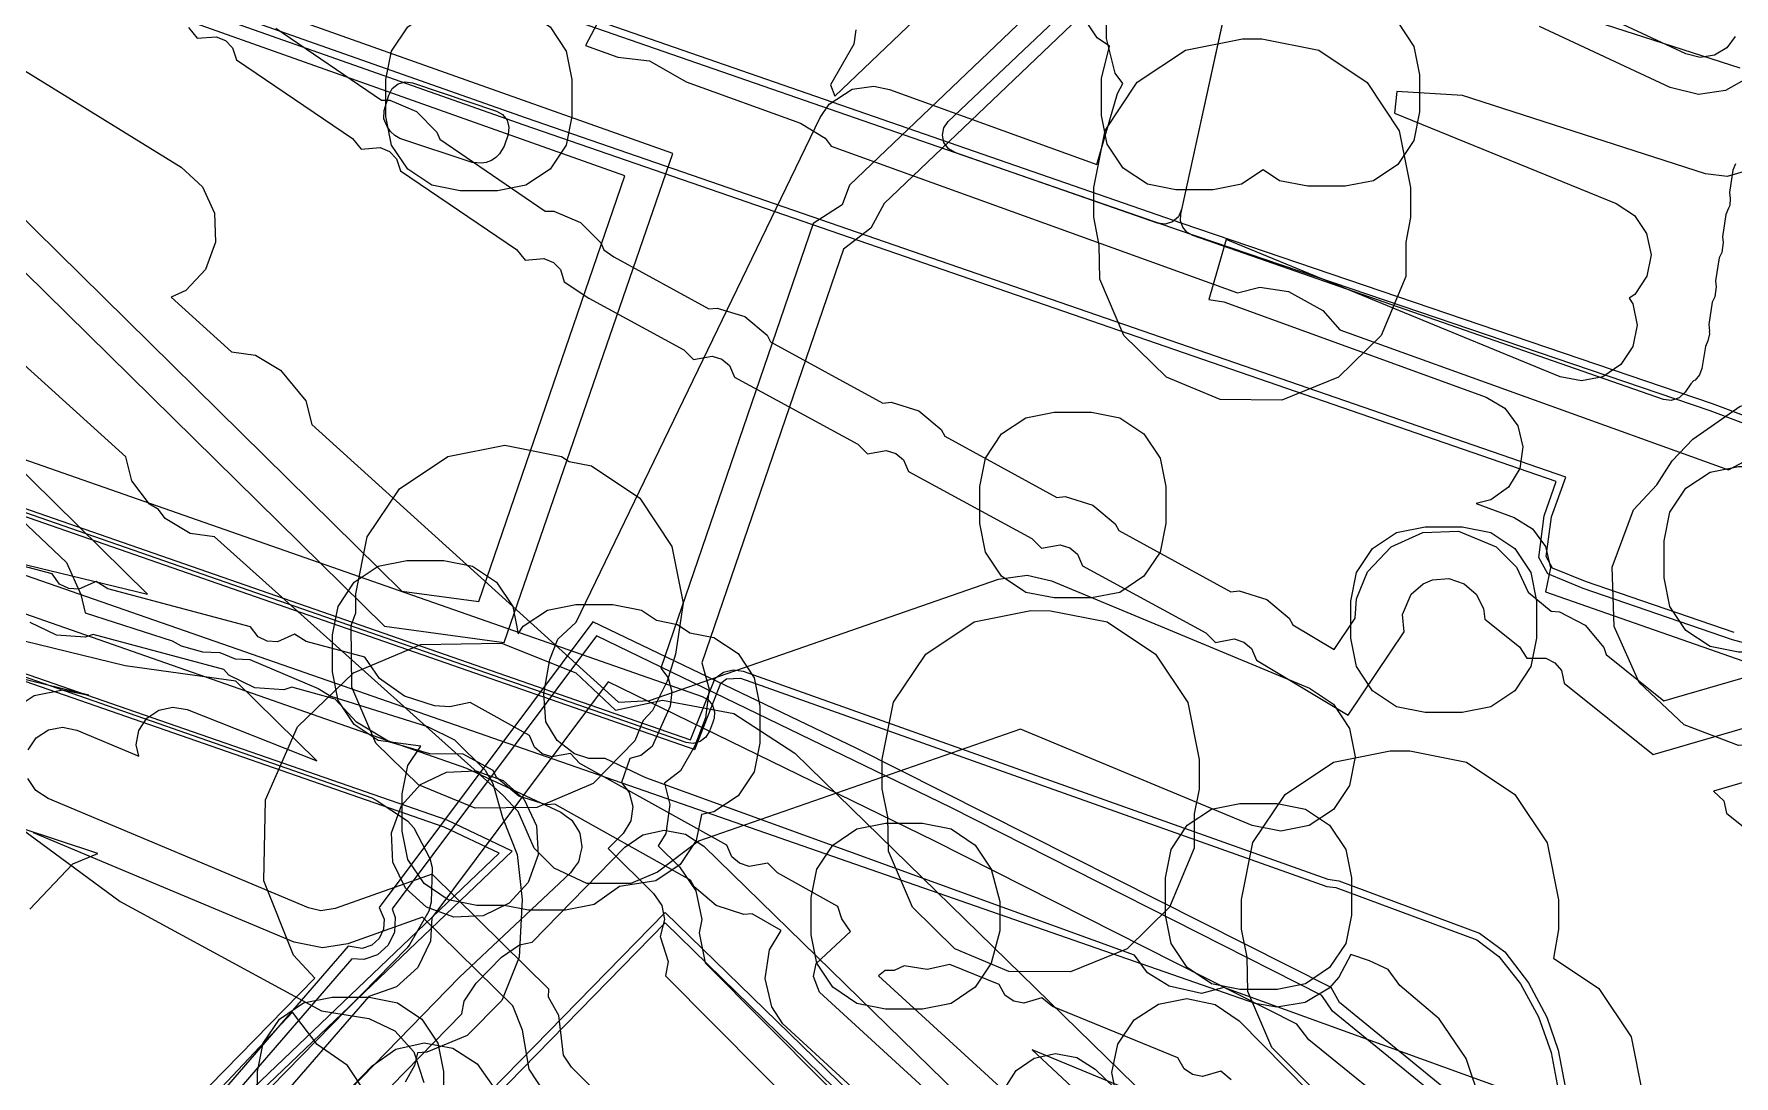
# Model space of a CAD drawing. Header units: metres. Extents: x -2677 to -840, y 169 to 1487.
# Drawn here: x -1662.9 to -1617.19, y 230.16 to 258.19 of the extents above; entities that cross this region are included whole.
import ezdxf

# ---------------------------------------------------------------- set-up
doc = ezdxf.new("R2010")
doc.units = ezdxf.units.M
doc.layers.add('AI_GREENING_EXCLUSIONS', color=1, linetype='Continuous')
doc.layers.add('AI_GREENING_LAWN', color=82, linetype='Continuous')

msp = doc.modelspace()

# ---------------------------------------------------------------- linework, layer by layer
at = {"layer": 'AI_GREENING_EXCLUSIONS'}
for points in [[(-1672.974, 260.873), (-1666.521, 254.479), (-1665.767, 254.253), (-1665.441, 254.04), (-1653.476, 242.262), (-1650.258, 241.826), (-1645.722, 254.976), (-1722.4, 282.205)], [(-1672.235, 261.551), (-1666.048, 255.418), (-1665.391, 255.18), (-1664.74, 254.752), (-1653.012, 243.208), (-1650.938, 242.927), (-1647.012, 254.373), (-1721.339, 280.767)], [(-1615.669, 265.144), (-1622.385, 264.712), (-1629.84, 259.873), (-1623.748, 259.453), (-1617.037, 257.284)], [(-1640.803, 258.308), (-1640.854, 257.921), (-1641.484, 256.828), (-1641.367, 256.517), (-1632.583, 264.91)], [(-1630.565, 264.072), (-1640.972, 254.128), (-1641.174, 253.6), (-1641.952, 253.097), (-1646.052, 241.13), (-1645.851, 240.871), (-1645.748, 240.495), (-1645.797, 240.108), (-1646.279, 239.022), (-1646.587, 238.782), (-1646.884, 238.701), (-1647.104, 238.059), (-1646.899, 237.785), (-1646.802, 237.407), (-1646.858, 237.021), (-1647.057, 236.685), (-1647.468, 236.277), (-1646.244, 235.071), (-1646.025, 234.749), (-1645.946, 234.367), (-1646.063, 233.916), (-1645.849, 233.244), (-1645.92, 232.853), (-1640.747, 227.645)], [(-1630.346, 262.898), (-1640.046, 253.629), (-1640.4, 252.966), (-1641.133, 252.401), (-1644.945, 241.275), (-1644.75, 240.566), (-1644.848, 239.792), (-1645.137, 239.045), (-1645.523, 238.367), (-1645.95, 238.035), (-1645.804, 237.46), (-1645.915, 236.688), (-1646.116, 236.349), (-1645.543, 235.784), (-1645.104, 235.138), (-1644.946, 234.374), (-1645.016, 234.011), (-1644.86, 233.205), (-1640.037, 228.35)], [(-1617.184, 242.091), (-1621.18, 243.462), (-1622.069, 243.818), (-1622.238, 244.135), (-1622.1, 245.199), (-1621.711, 246.274), (-1649.659, 255.929), (-1668.444, 262.555)], [(-1616.029, 241.572), (-1617.232, 241.897), (-1621.248, 243.274), (-1622.2, 243.667), (-1622.437, 244.111), (-1622.298, 245.228), (-1621.971, 246.152), (-1649.724, 255.74), (-1668.509, 262.366)], [(-1706.441, 260.292), (-1645.134, 238.948), (-1644.438, 240.726), (-1644.282, 240.841), (-1643.903, 240.859), (-1628.135, 235.254), (-1627.895, 235.229), (-1624.11, 233.82), (-1623.513, 233.376), (-1622.935, 232.636), (-1622.444, 231.749), (-1622.104, 230.793), (-1621.923, 229.789)], [(-1706.36, 260.475), (-1645.254, 239.202), (-1644.585, 240.862), (-1644.367, 241.022), (-1644.104, 241.087), (-1643.836, 241.048), (-1628.116, 235.46), (-1627.821, 235.415), (-1624.036, 234.006), (-1623.355, 233.499), (-1622.714, 232.663), (-1622.222, 231.74), (-1621.915, 230.859), (-1621.726, 229.823)], [(-1653.359, 260.294), (-1632.106, 252.914), (-1617.841, 248.062), (-1607.175, 244.047)], [(-1653.293, 260.482), (-1632.041, 253.104), (-1617.776, 248.252), (-1607.104, 244.235)], [(-1617.161, 258.122), (-1617.383, 257.825), (-1617.717, 257.624), (-1618.103, 257.565), (-1618.482, 257.658), (-1621.995, 259.304)], [(-1647.604, 258.76), (-1648.071, 257.88), (-1647.207, 257.567), (-1646.356, 257.47), (-1645.371, 256.904), (-1642.296, 255.794), (-1641.63, 255.393), (-1641.47, 255.177), (-1630.546, 251.233), (-1629.943, 251.382), (-1629.171, 251.265), (-1628.246, 250.754), (-1627.786, 250.236), (-1617.338, 246.464), (-1616.744, 246.784)], [(-1665.394, 258.58), (-1658.948, 254.612), (-1658.377, 254.081), (-1658.051, 253.372), (-1658.022, 252.592), (-1658.294, 251.861), (-1658.825, 251.289), (-1659.213, 251.11), (-1657.594, 249.644), (-1656.946, 249.549), (-1656.277, 249.148), (-1655.592, 248.323), (-1655.431, 247.687), (-1647.184, 240.221), (-1646.349, 240.26), (-1636.967, 243.523), (-1636.194, 243.631), (-1635.542, 243.48), (-1628.606, 240.594), (-1627.958, 240.16), (-1627.526, 239.51), (-1627.375, 238.745), (-1627.528, 237.979), (-1627.963, 237.331), (-1628.612, 236.899), (-1629.378, 236.748), (-1630.143, 236.901), (-1636.374, 239.494), (-1645.035, 236.482), (-1646.134, 235.642), (-1646.856, 235.34), (-1648.037, 235.34), (-1648.918, 235.749), (-1649.458, 236.289), (-1649.888, 237.274), (-1650.298, 237.711), (-1658.051, 244.663), (-1658.703, 244.757), (-1659.373, 245.157), (-1659.556, 245.402), (-1659.802, 245.548), (-1660.27, 246.173), (-1660.436, 246.822), (-1666.498, 252.309)], [(-1658.745, 258.364), (-1658.515, 258.078), (-1658.007, 258.121), (-1657.755, 258.015), (-1657.563, 257.821), (-1657.461, 257.496), (-1654.336, 255.381), (-1654.106, 255.095), (-1653.599, 255.138), (-1653.347, 255.032), (-1653.155, 254.838), (-1653.052, 254.513), (-1649.928, 252.398), (-1649.698, 252.112), (-1649.19, 252.155), (-1648.938, 252.049), (-1648.746, 251.855), (-1648.644, 251.53), (-1647.985, 251.084), (-1645.428, 249.698), (-1645.171, 249.435), (-1644.67, 249.528), (-1644.409, 249.447), (-1644.199, 249.272), (-1644.065, 248.959), (-1640.748, 247.161), (-1640.492, 246.898), (-1639.991, 246.991), (-1639.73, 246.91), (-1639.52, 246.735), (-1639.386, 246.422), (-1636.069, 244.624), (-1635.812, 244.361), (-1635.311, 244.454), (-1635.05, 244.373), (-1634.84, 244.198), (-1634.706, 243.885), (-1631.39, 242.087), (-1631.133, 241.824), (-1630.632, 241.917), (-1630.371, 241.836), (-1630.161, 241.661), (-1630.027, 241.348), (-1627.562, 239.864), (-1626.06, 242.109), (-1626.104, 242.577), (-1625.875, 243.126), (-1625.553, 243.405), (-1625.3, 243.511), (-1624.859, 243.544), (-1624.443, 243.405), (-1624.121, 243.126), (-1623.925, 242.74), (-1623.892, 242.448), (-1622.963, 241.702), (-1622.757, 241.398), (-1622.247, 241.4), (-1622.005, 241.274), (-1621.83, 241.065), (-1621.754, 240.732), (-1619.361, 238.812), (-1612.563, 240.791)], [(-1656.402, 258.349), (-1653.563, 256.413), (-1653.338, 256.412), (-1652.618, 256.109), (-1652.07, 255.554), (-1651.993, 255.366), (-1649.154, 253.43), (-1648.929, 253.429), (-1648.21, 253.126), (-1647.661, 252.571), (-1647.585, 252.383), (-1647.31, 252.197), (-1644.759, 250.8), (-1644.535, 250.821), (-1643.79, 250.59), (-1643.189, 250.091), (-1643.095, 249.912), (-1640.08, 248.263), (-1639.856, 248.284), (-1639.11, 248.053), (-1638.51, 247.554), (-1638.415, 247.375), (-1635.401, 245.726), (-1635.176, 245.747), (-1634.431, 245.516), (-1633.831, 245.017), (-1633.736, 244.838), (-1630.721, 243.189), (-1630.497, 243.21), (-1629.751, 242.979), (-1629.151, 242.48), (-1629.057, 242.3), (-1627.944, 241.631), (-1627.378, 242.477), (-1627.345, 242.997), (-1627.043, 243.72), (-1626.413, 244.393), (-1625.557, 244.785), (-1624.602, 244.818), (-1623.583, 244.393), (-1623.043, 243.853), (-1622.727, 243.18), (-1622.108, 242.668), (-1621.884, 242.648), (-1621.192, 242.288), (-1620.69, 241.69), (-1620.629, 241.496), (-1619.074, 240.249), (-1612.927, 242.039)], [(-1619.082, 228.253), (-1630.912, 232.544), (-1631.508, 232.383), (-1632.378, 232.577), (-1632.963, 232.94), (-1633.31, 233.413), (-1646.451, 238.18), (-1647.548, 238.703), (-1647.988, 238.704), (-1648.373, 238.83), (-1648.84, 239.182), (-1649.137, 239.687), (-1649.196, 240.448), (-1649.029, 241.367), (-1648.814, 241.911), (-1648.329, 242.366), (-1641.762, 255.944), (-1641.518, 256.303), (-1640.904, 256.708), (-1640.325, 256.788), (-1639.9, 256.701), (-1634.325, 254.679), (-1633.765, 256.595), (-1633.625, 256.863), (-1633.829, 257.139), (-1634.061, 258.073), (-1634.061, 258.658)], [(-1626.234, 258.509), (-1625.801, 257.86), (-1625.648, 257.095), (-1625.648, 256.095), (-1625.801, 255.329), (-1626.234, 254.68), (-1626.883, 254.247), (-1627.648, 254.095), (-1628.648, 254.095), (-1629.414, 254.247), (-1629.852, 254.54), (-1630.435, 254.15), (-1631.2, 253.998), (-1632.2, 253.998), (-1632.965, 254.15), (-1633.614, 254.584), (-1634.048, 255.233), (-1634.2, 255.998), (-1634.2, 256.998), (-1633.981, 257.863), (-1634.314, 258.086), (-1634.748, 258.735)], [(-1616.784, 257.034), (-1617.415, 256.67), (-1618.148, 256.566), (-1618.906, 256.753), (-1622.42, 258.398)], [(-1616.815, 254.522), (-1617.378, 254.362), (-1617.959, 254.43), (-1624.49, 256.54), (-1626.258, 256.648), (-1626.322, 256.06), (-1620.357, 253.633), (-1619.868, 253.311), (-1619.54, 252.826), (-1619.422, 252.253), (-1619.533, 251.678), (-1619.855, 251.189), (-1620.012, 251.083), (-1619.913, 250.935), (-1619.797, 250.362), (-1619.91, 249.787), (-1620.234, 249.3), (-1620.72, 248.974), (-1621.294, 248.858), (-1621.868, 248.971), (-1630.844, 252.664), (-1631.316, 251.046), (-1630.908, 250.984), (-1623.852, 248.427), (-1623.351, 248.124), (-1623.005, 247.653), (-1622.865, 247.084), (-1622.953, 246.506), (-1623.256, 246.005), (-1623.727, 245.658), (-1624.123, 245.561), (-1623.103, 245.183), (-1622.605, 244.877), (-1622.261, 244.403), (-1622.125, 243.833), (-1622.258, 243.19), (-1601.545, 235.942)], [(-1667.735, 245.03), (-1659.856, 243.125), (-1666.118, 249.291)], [(-1623.98, 229.404), (-1624.396, 230.627), (-1625.12, 231.697), (-1626.175, 232.591), (-1626.487, 233.021), (-1626.989, 233.255), (-1627.491, 233.433), (-1627.814, 232.816), (-1628.076, 232.527), (-1628.726, 232.135), (-1629.484, 232.015), (-1630.069, 232.115), (-1674.681, 247.644)], [(-1671.801, 245.624), (-1651.276, 238.446), (-1648.741, 237.256), (-1648.595, 237.148), (-1648.445, 237.043), (-1648.438, 237.032), (-1648.428, 237.024), (-1648.334, 236.868), (-1648.236, 236.714), (-1648.233, 236.701), (-1648.227, 236.69), (-1648.2, 236.509), (-1648.168, 236.329), (-1648.171, 236.317), (-1648.169, 236.304), (-1648.213, 236.127), (-1648.253, 235.948), (-1648.26, 235.938), (-1648.264, 235.925), (-1648.372, 235.779), (-1648.477, 235.629), (-1651.461, 232.818), (-1656.051, 228.1)], [(-1663.25, 245.13), (-1662.026, 243.971), (-1661.64, 243.115), (-1661.527, 242.62), (-1659.19, 241.87), (-1658.948, 241.731), (-1658.375, 241.572), (-1657.91, 241.558), (-1657.493, 241.384), (-1657.098, 241.364), (-1655.26, 240.587), (-1654.92, 240.376), (-1652.319, 239.559), (-1651.595, 239.203), (-1650.772, 238.384), (-1650.566, 238.031), (-1650.307, 237.112), (-1649.91, 236.122), (-1649.777, 234.905), (-1649.854, 233.36), (-1650.324, 232.195), (-1651.258, 231.252), (-1652.342, 230.799), (-1652.594, 230.782), (-1652.676, 230.442), (-1652.926, 229.997)], [(-1635.865, 226.986), (-1641.779, 232.413), (-1641.947, 232.838), (-1641.872, 233.186), (-1640.949, 234.047), (-1641.185, 234.386), (-1641.292, 234.723), (-1642.914, 235.622), (-1643.168, 235.888), (-1643.67, 235.799), (-1643.93, 235.883), (-1644.138, 236.059), (-1644.269, 236.374), (-1648.222, 238.566), (-1648.477, 238.832), (-1648.978, 238.744), (-1649.238, 238.827), (-1649.447, 239.003), (-1649.578, 239.318), (-1651.175, 240.204), (-1651.726, 240.091), (-1652.131, 240.118), (-1652.945, 240.383), (-1653.611, 240.855), (-1654.011, 241.432), (-1655.583, 241.85), (-1655.895, 242.046), (-1656.36, 241.838), (-1656.632, 241.855), (-1656.877, 241.975), (-1657.081, 242.248), (-1660.92, 243.269), (-1661.232, 243.464), (-1661.697, 243.256), (-1661.969, 243.273), (-1662.214, 243.394), (-1662.418, 243.667), (-1666.257, 244.687)], [(-1665.944, 221.029), (-1650.046, 236.213), (-1651.798, 237.04), (-1672.292, 244.156)], [(-1666, 221.252), (-1650.397, 236.158), (-1651.874, 236.855), (-1672.298, 243.955)], [(-1663.062, 238.932), (-1662.844, 239.256), (-1662.518, 239.471), (-1662.135, 239.545), (-1661.753, 239.467), (-1660.088, 238.768), (-1660.153, 239.071), (-1660.083, 239.455), (-1659.871, 239.783), (-1659.55, 240.004), (-1659.169, 240.087), (-1658.785, 240.017), (-1655.297, 238.637), (-1657.479, 240.785), (-1660.452, 241.193), (-1668.209, 243.087)], [(-1636.744, 226.027), (-1642.767, 231.568), (-1643.061, 232.024), (-1643.246, 232.782), (-1643.127, 233.553), (-1642.809, 234.078), (-1643.593, 234.526), (-1643.817, 234.508), (-1644.56, 234.746), (-1645.156, 235.25), (-1645.249, 235.431), (-1648.901, 237.471), (-1649.126, 237.452), (-1649.869, 237.69), (-1650.464, 238.194), (-1650.557, 238.375), (-1651.362, 238.821), (-1652.262, 238.825), (-1653.339, 239.137), (-1654.236, 239.677), (-1654.802, 240.297), (-1655.974, 240.622), (-1656.187, 240.549), (-1656.966, 240.599), (-1657.667, 240.942), (-1657.801, 241.095), (-1661.311, 242.04), (-1661.524, 241.968), (-1662.303, 242.017), (-1663.004, 242.361)], [(-1624.411, 229.37), (-1627.797, 232.137), (-1628.022, 232.537), (-1640.799, 238.983), (-1647.876, 242.38), (-1653.625, 234.69), (-1653.488, 234.381), (-1653.502, 234.108), (-1653.62, 233.861), (-1653.823, 233.679), (-1654.08, 233.588), (-1654.456, 233.652), (-1658.081, 229.461)], [(-1663.547, 239.966), (-1662.897, 240.397), (-1662.13, 240.545), (-1661.428, 240.402), (-1668.446, 242.116)], [(-1624.782, 229.285), (-1627.987, 231.905), (-1628.275, 232.33), (-1638.254, 237.387), (-1647.781, 242.006), (-1653.274, 234.658), (-1653.191, 234.424), (-1653.211, 234.034), (-1653.38, 233.682), (-1653.67, 233.421), (-1654.038, 233.291), (-1654.357, 233.308), (-1657.849, 229.271)], [(-1658.988, 229.068), (-1655.354, 232.789), (-1655.926, 233.413), (-1656.721, 235.414), (-1656.682, 237.587), (-1655.819, 239.552), (-1654.31, 241.009), (-1652.504, 241.765), (-1650.331, 241.804), (-1648.33, 241.009), (-1647.27, 240.001), (-1645.999, 240.27), (-1644.081, 239.911), (-1642.446, 238.847), (-1626.466, 223.237)], [(-1625.815, 228.853), (-1628.62, 231.131), (-1628.949, 231.552), (-1638.7, 236.491), (-1647.463, 240.761), (-1652.209, 234.412), (-1652.242, 233.787), (-1652.579, 233.083), (-1653.159, 232.561), (-1653.903, 232.302), (-1657.076, 228.637)], [(-1666.563, 239.26), (-1660.59, 234.853), (-1655.171, 231.91), (-1653.899, 231.71), (-1653.198, 231.376), (-1652.686, 230.812), (-1652.42, 229.988)], [(-1612.381, 239.386), (-1617.743, 237.825), (-1617.465, 237.562), (-1617.389, 237.23), (-1614.234, 234.698)], [(-1628.541, 229.848), (-1629.621, 230.928), (-1630.268, 232.437), (-1630.284, 233.357), (-1630.433, 234.107), (-1630.433, 234.107), (-1630.433, 234.909), (-1630.129, 236.44), (-1629.261, 237.737), (-1627.964, 238.605), (-1626.433, 238.909), (-1625.911, 238.904), (-1624.38, 238.6), (-1623.083, 237.732), (-1622.215, 236.435), (-1621.911, 234.904), (-1621.911, 234.098), (-1622.042, 233.327), (-1620.822, 232.511), (-1619.954, 231.214), (-1619.65, 229.683)], [(-1642.83, 224.775), (-1648.449, 230.398), (-1648.666, 230.722), (-1648.79, 231.788), (-1649.065, 232.281), (-1649.064, 232.5), (-1652.199, 235.587), (-1654.803, 234.663), (-1655.189, 234.607), (-1655.524, 234.683), (-1662.527, 237.623), (-1662.85, 237.842), (-1663.066, 238.167)], [(-1663.02, 234.647), (-1661.86, 235.869), (-1661.185, 236.143), (-1663.274, 236.835)], [(-1649.157, 229.691), (-1649.59, 230.34), (-1649.766, 231.397), (-1650.029, 232.047), (-1652.454, 234.435), (-1654.469, 233.72), (-1655.147, 233.605), (-1655.911, 233.761), (-1662.914, 236.701)], [(-1657.438, 225.646), (-1651.395, 231.832), (-1651.332, 232.17), (-1651.013, 232.66), (-1650.329, 233.36), (-1649.846, 233.691), (-1649.51, 233.762), (-1647.013, 236.318), (-1646.53, 236.649), (-1645.958, 236.77), (-1645.382, 236.662), (-1644.892, 236.343), (-1634.259, 225.957)], [(-1628.552, 217.637), (-1645.932, 234.563), (-1659.639, 220.531)], [(-1628.857, 217.601), (-1645.928, 234.28), (-1659.356, 220.535)], [(-1630.71, 230.059), (-1630.993, 230.293), (-1631.481, 230.147), (-1631.749, 230.199), (-1631.977, 230.35), (-1632.144, 230.647), (-1635.519, 232.033), (-1635.802, 232.267), (-1636.29, 232.12), (-1636.559, 232.173), (-1636.786, 232.324), (-1636.953, 232.621), (-1638.274, 233.163), (-1638.885, 233.028), (-1639.504, 233.121), (-1639.776, 232.998), (-1640.02, 232.998), (-1640.192, 232.851), (-1634.919, 228.018)], [(-1633.771, 229.491), (-1633.918, 230.257), (-1633.76, 231.021), (-1633.321, 231.667), (-1632.669, 232.095), (-1631.902, 232.242), (-1631.138, 232.083), (-1630.493, 231.645), (-1624.259, 225.314)], [(-1653.981, 229.699), (-1654.473, 230.442), (-1655.288, 231.008), (-1655.949, 231.879), (-1660.502, 227.044)], [(-1656.563, 227.582), (-1653.813, 230.438), (-1653.172, 230.883), (-1652.41, 231.05), (-1651.642, 230.912), (-1650.985, 230.491), (-1650.539, 229.85)], [(-1633.007, 229.596), (-1636.065, 230.865), (-1634.041, 228.976)], [(-1636.806, 229.817), (-1636.489, 230.31), (-1636.008, 230.643), (-1635.436, 230.767), (-1634.86, 230.662), (-1634.368, 230.346), (-1627.002, 223.226)]]:
    msp.add_lwpolyline(points, dxfattribs=at)
for points in [[(-1649.026, 254.556), (-1649.674, 254.122), (-1650.44, 253.97), (-1651.44, 253.97), (-1652.205, 254.122), (-1652.854, 254.556), (-1653.288, 255.204), (-1653.44, 255.97), (-1653.44, 256.97), (-1653.288, 257.735), (-1652.854, 258.384), (-1652.205, 258.818), (-1651.44, 258.97), (-1650.44, 258.97), (-1649.674, 258.818), (-1649.026, 258.384), (-1648.592, 257.735), (-1648.44, 256.97), (-1648.44, 255.97), (-1648.592, 255.204), (-1649.026, 254.556)], [(-1629.886, 258.061), (-1628.355, 257.757), (-1627.058, 256.889), (-1626.19, 255.592), (-1625.886, 254.061), (-1625.886, 253.255), (-1626.017, 252.596), (-1626.017, 251.671), (-1626.68, 250.085), (-1627.824, 248.962), (-1629.346, 248.342), (-1631.007, 248.358), (-1632.452, 248.962), (-1633.596, 250.085), (-1634.243, 251.594), (-1634.259, 252.514), (-1634.408, 253.264), (-1634.408, 254.066), (-1634.104, 255.597), (-1633.236, 256.894), (-1631.939, 257.762), (-1630.408, 258.066), (-1629.886, 258.061)], [(-1612.267, 247.049), (-1611.373, 245.77), (-1611.036, 244.246), (-1611.308, 242.709), (-1612.149, 241.39), (-1612.7, 240.815), (-1613.251, 240.428), (-1613.89, 239.76), (-1615.465, 239.072), (-1617.069, 239.051), (-1618.53, 239.612), (-1619.741, 240.749), (-1620.413, 242.249), (-1620.463, 243.852), (-1619.889, 245.389), (-1619.262, 246.067), (-1618.855, 246.708), (-1618.299, 247.289), (-1617.022, 248.185), (-1615.498, 248.524), (-1613.961, 248.255), (-1612.644, 247.417), (-1612.267, 247.049)], [(-1632.622, 244.255), (-1633.056, 243.606), (-1633.705, 243.172), (-1634.47, 243.02), (-1635.47, 243.02), (-1636.235, 243.172), (-1636.884, 243.606), (-1637.318, 244.255), (-1637.47, 245.02), (-1637.47, 246.02), (-1637.318, 246.785), (-1636.884, 247.434), (-1636.235, 247.868), (-1635.47, 248.02), (-1634.47, 248.02), (-1633.705, 247.868), (-1633.056, 247.434), (-1632.622, 246.785), (-1632.47, 246.02), (-1632.47, 245.02), (-1632.622, 244.255)], [(-1648.517, 246.693), (-1647.914, 246.574), (-1646.617, 245.706), (-1645.749, 244.409), (-1645.445, 242.878), (-1645.652, 241.507), (-1645.878, 240.782), (-1646.271, 239.992), (-1646.52, 239.725), (-1646.749, 239.176), (-1647.872, 238.032), (-1649.381, 237.385), (-1651.042, 237.369), (-1652.564, 237.989), (-1653.708, 239.112), (-1654.355, 240.621), (-1654.371, 242.282), (-1654.247, 242.618), (-1654.247, 243.131), (-1653.943, 244.662), (-1653.075, 245.959), (-1651.778, 246.827), (-1650.247, 247.131), (-1648.716, 246.827), (-1648.517, 246.693)], [(-1614.656, 242.146), (-1615.304, 241.712), (-1616.07, 241.56), (-1617.07, 241.56), (-1617.835, 241.712), (-1618.484, 242.146), (-1618.918, 242.794), (-1619.07, 243.56), (-1619.07, 244.56), (-1618.918, 245.325), (-1618.484, 245.974), (-1617.835, 246.408), (-1617.07, 246.56), (-1616.07, 246.56), (-1615.304, 246.408), (-1614.656, 245.974), (-1614.222, 245.325), (-1614.07, 244.56), (-1614.07, 243.56), (-1614.222, 242.794), (-1614.656, 242.146)], [(-1623.733, 240.09), (-1624.498, 239.938), (-1625.498, 239.938), (-1626.263, 240.09), (-1626.912, 240.524), (-1627.346, 241.173), (-1627.498, 241.938), (-1627.498, 242.938), (-1627.346, 243.703), (-1626.912, 244.352), (-1626.263, 244.786), (-1625.498, 244.938), (-1624.498, 244.938), (-1623.733, 244.786), (-1623.084, 244.352), (-1622.65, 243.703), (-1622.498, 242.938), (-1622.498, 241.938), (-1622.65, 241.173), (-1623.084, 240.524), (-1623.733, 240.09)], [(-1653.645, 243.878), (-1652.88, 244.03), (-1651.88, 244.03), (-1651.115, 243.878), (-1650.466, 243.444), (-1650.032, 242.795), (-1649.885, 242.056), (-1649.749, 242.26), (-1649.1, 242.693), (-1648.335, 242.845), (-1647.335, 242.845), (-1646.57, 242.693), (-1646.165, 242.423), (-1645.601, 242.311), (-1645.266, 242.087), (-1644.621, 241.959), (-1643.972, 241.525), (-1643.538, 240.876), (-1643.386, 240.111), (-1643.386, 239.111), (-1643.538, 238.346), (-1643.972, 237.697), (-1644.621, 237.263), (-1644.959, 237.196), (-1645.099, 236.495), (-1645.532, 235.847), (-1646.181, 235.413), (-1647.159, 235.261), (-1647.845, 234.772), (-1648.61, 234.62), (-1649.61, 234.62), (-1650.264, 234.75), (-1651, 234.75), (-1651.765, 234.902), (-1652.414, 235.336), (-1652.848, 235.985), (-1653, 236.75), (-1653, 237.75), (-1652.848, 238.515), (-1652.504, 239.03), (-1653.645, 239.182), (-1654.294, 239.616), (-1654.728, 240.265), (-1654.88, 241.03), (-1654.88, 242.03), (-1654.728, 242.795), (-1654.294, 243.444), (-1653.645, 243.878)], [(-1635.573, 242.679), (-1634.042, 242.375), (-1632.745, 241.507), (-1631.877, 240.21), (-1631.573, 238.679), (-1631.573, 237.873), (-1631.704, 237.214), (-1631.704, 236.289), (-1632.367, 234.703), (-1633.511, 233.58), (-1635.033, 232.96), (-1636.694, 232.976), (-1638.139, 233.58), (-1639.283, 234.703), (-1639.93, 236.212), (-1639.946, 237.132), (-1640.095, 237.882), (-1640.095, 238.684), (-1639.791, 240.215), (-1638.923, 241.512), (-1637.626, 242.38), (-1636.095, 242.684), (-1635.573, 242.679)], [(-1649.389, 236.894), (-1649.35, 236.106), (-1649.616, 235.37), (-1650.128, 234.806), (-1650.829, 234.472), (-1651.617, 234.433), (-1652.353, 234.699), (-1652.917, 235.211), (-1653.251, 235.912), (-1653.29, 236.7), (-1653.024, 237.436), (-1652.512, 238), (-1651.811, 238.334), (-1651.023, 238.373), (-1650.287, 238.107), (-1649.723, 237.595), (-1649.389, 236.894)], [(-1628.065, 233.077), (-1628.714, 232.643), (-1629.479, 232.491), (-1630.479, 232.491), (-1631.245, 232.643), (-1631.894, 233.077), (-1632.327, 233.726), (-1632.479, 234.491), (-1632.479, 235.491), (-1632.327, 236.257), (-1631.894, 236.905), (-1631.245, 237.339), (-1630.479, 237.491), (-1629.479, 237.491), (-1628.714, 237.339), (-1628.065, 236.905), (-1627.632, 236.257), (-1627.479, 235.491), (-1627.479, 234.491), (-1627.632, 233.726), (-1628.065, 233.077)], [(-1640.009, 236.96), (-1639.009, 236.96), (-1638.244, 236.808), (-1637.595, 236.374), (-1637.161, 235.725), (-1636.93, 234.856), (-1636.93, 234.064), (-1637.161, 233.195), (-1637.595, 232.546), (-1638.244, 232.112), (-1639.009, 231.96), (-1640.009, 231.96), (-1640.774, 232.112), (-1641.423, 232.546), (-1641.857, 233.195), (-1642.009, 233.96), (-1642.009, 234.96), (-1641.857, 235.725), (-1641.423, 236.374), (-1640.774, 236.808), (-1640.009, 236.96)], [(-1653.125, 227.431), (-1653.89, 227.279), (-1654.89, 227.279), (-1655.655, 227.431), (-1656.304, 227.865), (-1656.738, 228.514), (-1656.89, 229.279), (-1656.89, 230.279), (-1656.738, 231.044), (-1656.304, 231.693), (-1655.655, 232.127), (-1654.89, 232.279), (-1653.89, 232.279), (-1653.125, 232.127), (-1652.476, 231.693), (-1652.042, 231.044), (-1651.89, 230.279), (-1651.89, 229.279), (-1652.042, 228.514), (-1652.476, 227.865), (-1653.125, 227.431)]]:
    msp.add_lwpolyline(points, close=True, dxfattribs=at)
at = {"layer": 'AI_GREENING_LAWN'}
for points in [[(-1617.148, 254.698), (-1617.219, 254.529), (-1617.312, 253.932), (-1617.293, 253.767), (-1617.307, 253.578), (-1617.341, 253.509), (-1617.335, 253.506), (-1617.406, 253.338), (-1617.498, 252.74), (-1617.48, 252.581), (-1617.521, 252.316), (-1617.587, 252.17), (-1617.684, 251.549), (-1617.666, 251.39), (-1617.707, 251.125), (-1617.774, 250.979), (-1617.869, 250.382), (-1617.852, 250.2), (-1617.859, 250.199), (-1617.847, 250.123), (-1617.892, 249.938), (-1617.96, 249.788), (-1618.055, 249.192), (-1618.116, 249.02), (-1618.234, 248.881), (-1618.276, 248.859), (-1618.355, 248.783), (-1618.503, 248.556), (-1618.665, 248.401), (-1618.878, 248.332), (-1618.882, 248.332), (-1619.09, 248.358), (-1631.744, 252.771), (-1631.901, 252.86), (-1632.016, 252.999), (-1632.074, 253.17), (-1632.068, 253.35), (-1629.805, 263.688)], [(-1706.996, 262.101), (-1644.933, 240.371), (-1644.773, 240.279), (-1644.658, 240.136), (-1644.602, 239.96), (-1644.602, 239.96), (-1644.614, 239.776), (-1644.638, 239.723), (-1644.634, 239.721), (-1644.736, 239.439), (-1644.836, 239.272), (-1644.991, 239.157), (-1645.179, 239.109), (-1645.371, 239.136), (-1706.298, 260.344)], [(-1672.072, 244.009), (-1653.818, 237.64), (-1653.706, 237.585), (-1652.857, 237.022), (-1652.857, 237.022), (-1652.69, 236.837), (-1652.258, 236.009), (-1652.201, 235.767), (-1652.221, 234.833), (-1652.288, 234.593), (-1652.798, 233.711), (-1652.873, 233.612), (-1660.181, 226.132)]]:
    msp.add_lwpolyline(points, dxfattribs=at)
for points in [[(-1630.174, 262.796), (-1630.088, 262.604), (-1630.089, 262.394), (-1632.043, 253.468), (-1632.13, 253.277), (-1632.287, 253.139), (-1632.488, 253.077), (-1632.696, 253.103), (-1638.142, 255.002), (-1638.316, 255.107), (-1638.434, 255.272), (-1638.477, 255.471), (-1638.437, 255.67), (-1638.321, 255.837), (-1630.921, 262.863), (-1630.742, 262.973), (-1630.533, 262.998), (-1630.332, 262.936), (-1630.174, 262.796)], [(-1650.303, 256.024), (-1650.184, 255.871), (-1650.132, 255.684), (-1650.155, 255.492), (-1650.26, 255.171), (-1650.386, 254.968), (-1650.482, 254.875), (-1650.602, 254.788), (-1650.743, 254.74), (-1650.871, 254.717), (-1651.117, 254.735), (-1653.065, 255.386), (-1653.204, 255.458), (-1653.313, 255.569), (-1653.41, 255.703), (-1653.497, 255.911), (-1653.484, 256.135), (-1653.364, 256.547), (-1653.27, 256.724), (-1653.115, 256.85), (-1652.922, 256.905), (-1652.724, 256.881), (-1650.471, 256.12), (-1650.303, 256.024)]]:
    msp.add_lwpolyline(points, close=True, dxfattribs=at)

doc.saveas('drawing.dxf')
